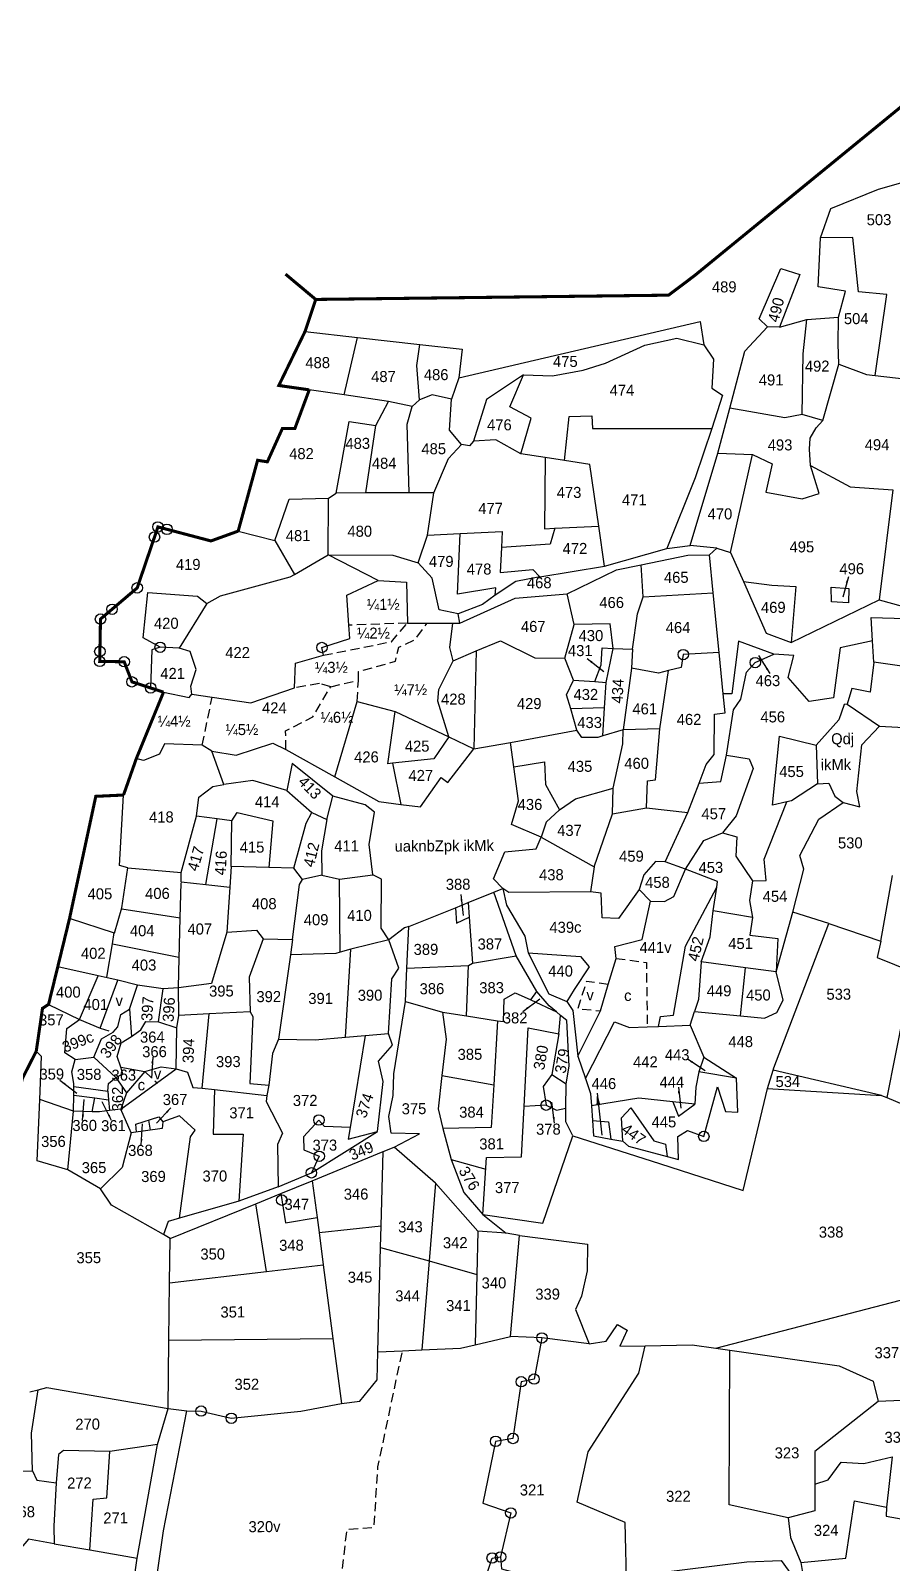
# Model space of a CAD drawing. Header units: feet. Extents: x 274878 to 277345, y 2072917 to 2075270.
# Drawn here: x 275775 to 276501, y 2073973 to 2075264 of the extents above; entities that cross this region are included whole.
import ezdxf

# ---------------------------------------------------------------- set-up
doc = ezdxf.new("R2010")
doc.units = ezdxf.units.FT
doc.header["$LTSCALE"] = 0.3
doc.header["$MEASUREMENT"] = 0
doc.linetypes.add('DASHED', pattern=[0.75, 0.5, -0.25])
doc.linetypes.add('DIVIDE', pattern=[1.25, 0.5, -0.25, 0, -0.25, 0, -0.25])
for name, color, linetype in [('POLY_PARCEL', 6, 'Continuous'), ('POLY_ROAD', 30, 'Continuous'), ('POLY_SUBPARCEL', 6, 'DASHED'), ('SYM_ARROW', 1, 'Continuous'), ('SYM_STONE', 1, 'Continuous'), ('TEXT_MAPIN', 7, 'Continuous'), ('TEXT_PARCEL', 7, 'Continuous'), ('V_BOUND_LINE', 7, 'Continuous'), ('V_DIVIDE_LINE', 7, 'DIVIDE')]:
    doc.layers.add(name, color=color, linetype=linetype)
doc.styles.get("Standard").update_dxf_attribs({"font": 'simplex.shx'})
doc.styles.add('TEXT_MAP', font='', dxfattribs={"height": 1.8})
doc.styles.get('TEXT_MAP').set_extended_font_data('Kruti Dev 050')
doc.dimstyles.get("Standard").update_dxf_attribs({"dimtxt": 0.18, "dimasz": 0.18, "dimexe": 0.18, "dimexo": 0.0625, "dimgap": 0.09, "dimtad": 0, "dimtih": 1, "dimtoh": 1, "dimdec": 4, "dimzin": 0, "dimdsep": 46, "dimtxsty": 'Standard', "dimcen": 0.09, "dimadec": 0, "dimazin": 0, "dimtfac": 1, "dimtdec": 4, "dimtofl": 0, "dimtmove": 0, "dimatfit": 3, "dimfxl": 0, "dimtolj": 1, "dimtzin": 0, "dimarcsym": 0})

# ---------------------------------------------------------------- blocks, each defined once
blk = doc.blocks.new('STONE')
blk.add_circle((0, 0), 0.851)
blk = doc.blocks.new('TEXTARROW')
blk.add_leader([(0.04, -0.01), (8.68, -0.01)], dimstyle='Standard', override={"dimtxt": 2.5, "dimasz": 2.5, "dimexe": 1.25, "dimexo": 0.625, "dimgap": 0.625, "dimtad": 1, "dimtih": 0, "dimtoh": 0, "dimzin": 8, "dimcen": 2.5, "dimtofl": 1})
blk = doc.blocks.new('ww')
at = {"layer": 'POLY_PARCEL'}
for p, q in [((267.18, 361.8), (271.17, 363.41)), ((271.17, 363.41), (276.74, 360.58)), ((263.4, 360.21), (267.18, 361.8)), ((267.18, 361.8), (266.67, 345.81)), ((276.74, 360.58), (281.59, 360.5))]:
    blk.add_line(p, q, dxfattribs=at)
for points in [[(323.75, 428.73), (325.47, 433.48), (333.28, 436.56), (338.48, 438), (339.09, 436.29)], [(326.59, 415.75), (327.79, 419.98), (323.34, 420.73), (323.75, 428.73)], [(332.53, 406.19), (334.53, 419.38), (329.92, 419.89), (329.02, 428.72), (323.75, 428.73)], [(315.05, 414.28), (313.68, 415.58), (317.25, 423.74), (320.36, 422.76), (316.98, 414.22)], [(264.7, 406.34), (304.08, 415.23), (304.63, 411.4)], [(316.98, 414.22), (321.47, 415.43)], [(320.55, 399.96), (320.81, 409.82), (321.47, 415.43)], [(321.47, 415.43), (326.59, 415.75)], [(326.63, 408.09), (326.51, 411.42), (326.59, 415.75)], [(239.67, 414.06), (248.23, 413.03)], [(245.97, 403.67), (248.23, 413.03)], [(248.23, 413.03), (258.37, 411.82)], [(275.24, 406.73), (279.92, 406.52), (284.95, 407.43), (288.59, 408.55), (295.02, 411.41), (300.26, 412.53), (304.63, 411.4)], [(308.81, 401.06), (311.29, 410.31), (315.05, 414.28)], [(316.98, 414.22), (315.05, 414.28)], [(258.22, 402.78), (257.85, 408.39), (258.37, 411.82)], [(258.37, 411.82), (265.24, 410.99), (264.7, 406.34)], [(304.63, 411.4), (306.21, 409.08), (305.86, 404.36), (307.64, 403.19), (305.84, 397.74)], [(323.95, 398.94), (326.63, 408.09)], [(326.63, 408.09), (331.12, 406.36), (332.53, 406.19)], [(264.7, 406.34), (263.46, 402.85)], [(275.24, 406.73), (269.14, 402.76), (267, 395.97)], [(274.69, 393.85), (276.43, 399.68), (272.93, 401.56), (275.24, 406.73)], [(332.53, 406.19), (340.53, 405.21)], [(245.97, 403.67), (240.29, 404.55)], [(253.18, 402.56), (245.97, 403.67)], [(251.12, 398.66), (253.18, 402.56)], [(257.03, 401.69), (253.18, 402.56)], [(258.22, 402.78), (257.03, 401.69)], [(263.46, 402.85), (260.32, 403.6), (258.22, 402.78)], [(265.01, 395.46), (263.07, 397.79), (263.46, 402.85)], [(256.46, 387.64), (256.18, 398.84), (257.03, 401.69)], [(281.8, 392.7), (282.58, 399.89), (286.28, 399.96), (286.42, 397.93), (305.84, 397.74)], [(306.79, 393.73), (308.81, 401.06)], [(320.55, 399.96), (317.74, 399.39), (308.81, 401.06)], [(323.95, 398.94), (320.55, 399.96)], [(244.54, 387.68), (246.74, 399.35), (251.12, 398.66)], [(249.41, 387.67), (251.12, 398.66)], [(305.84, 397.74), (303.07, 389.76), (298.35, 378.26)], [(321.89, 391.61), (321.71, 394.27), (321.83, 396.06), (322.86, 397.72), (323.95, 398.94)], [(260.46, 387.63), (262.9, 393.18), (265.01, 395.46)], [(266.32, 395.24), (265.01, 395.46)], [(267, 395.97), (266.32, 395.24)], [(274.69, 393.85), (270.64, 396.16), (267, 395.97)], [(278.64, 393.22), (274.69, 393.85)], [(278.64, 393.22), (278.47, 381.63), (280.15, 381.7)], [(281.8, 392.7), (278.64, 393.22)], [(287.3, 381.99), (285.94, 392.04), (281.8, 392.7)], [(302.18, 378.74), (306.79, 393.73)], [(306.79, 393.73), (312.42, 393.49)], [(308.73, 377.53), (312.42, 393.49)], [(312.42, 393.49), (315.62, 391.95), (314.54, 387.31), (320.49, 386.21), (323.24, 387.03), (321.89, 391.61)], [(321.89, 391.61), (328.3, 388.11), (335.28, 387.54)], [(243.31, 386.86), (244.54, 387.68)], [(249.41, 387.67), (244.54, 387.68)], [(256.46, 387.64), (249.41, 387.67)], [(260.46, 387.63), (256.46, 387.64)], [(259.39, 380.72), (260.46, 387.63)], [(335.28, 387.54), (332.91, 369.62)], [(234.49, 380.05), (236.89, 386.76), (243.31, 386.86)], [(243.15, 377.63), (243.31, 386.86)], [(228.54, 381.61), (234.49, 380.05)], [(234.49, 380.05), (237.66, 374.47)], [(257.84, 376.22), (259.39, 380.72)], [(259.39, 380.72), (264.68, 380.93)], [(270.35, 370.84), (270.46, 372.06), (264.18, 371.06), (264.68, 380.93)], [(264.68, 380.93), (271.57, 381.22), (271.42, 378.64)], [(280.15, 381.7), (279.37, 379.12), (271.42, 378.64)], [(280.15, 381.7), (287.3, 381.99)], [(288.18, 375.48), (287.3, 381.99)], [(237.66, 374.47), (243.15, 377.63)], [(251.29, 373.37), (243.15, 377.63)], [(243.15, 377.63), (253.73, 377.5), (257.84, 376.22)], [(271.42, 378.64), (271.18, 374.56), (276.52, 375), (277.63, 373.78)], [(288.18, 375.48), (298.35, 378.26)], [(298.35, 378.26), (302.18, 378.74)], [(306.51, 378.23), (302.18, 378.74)], [(305.32, 377.2), (306.51, 378.23)], [(306.51, 378.23), (308.73, 377.53)], [(308.73, 377.53), (310.79, 372.76)], [(264.3, 367.84), (261.19, 368.56), (260.08, 373.73), (257.84, 376.22)], [(277.63, 373.78), (288.18, 375.48)], [(282.06, 371.01), (290.16, 374.82), (294.14, 375.61)], [(294.14, 375.61), (301.75, 377.12), (305.32, 377.2)], [(294.42, 370.43), (294.14, 375.61)], [(305.88, 370.96), (305.32, 377.2)], [(223.32, 369.87), (225.58, 371.06), (236.94, 374.07), (237.66, 374.47)], [(246.47, 366.14), (246.17, 371.06), (251.29, 373.37)], [(251.29, 373.37), (255.88, 373.06), (256.02, 366.4)], [(277.63, 373.78), (273.74, 373.06), (270.35, 370.84)], [(310.79, 372.76), (315.43, 372.16), (319.34, 371.9), (318.51, 362.78)], [(310.79, 372.76), (314.43, 364.32), (318.51, 362.78)], [(215.69, 362.77), (212.91, 364.33), (213.73, 371.71), (221.81, 371.03), (223.32, 369.87)], [(223.32, 369.87), (218.8, 362.62)], [(264.57, 366.34), (273.57, 370.37), (282.06, 371.01)], [(270.35, 370.84), (268.28, 369.37)], [(283.17, 365.98), (282.06, 371.01)], [(292.65, 361.89), (293.5, 367.66), (294.42, 370.43)], [(294.42, 370.43), (305.88, 370.96)], [(306.76, 361.25), (305.88, 370.96)], [(325.1, 371.75), (327.96, 371.53), (327.88, 369.2), (325.1, 369.35), (325.1, 371.75)], [(268.28, 369.37), (264.3, 367.84)], [(264.57, 366.34), (264.3, 367.84)], [(318.51, 362.78), (332.91, 369.62)], [(332.91, 369.62), (338.18, 368.14), (343.03, 369.56)], [(242.27, 361.26), (242.05, 362.54), (246.6, 363.98), (246.47, 366.14)], [(256.02, 366.4), (259.2, 366.38)], [(259.2, 366.38), (263.4, 366.35)], [(263.4, 360.21), (262.86, 362.4), (263.4, 366.35)], [(263.4, 366.35), (264.57, 366.34)], [(281.59, 360.5), (283.17, 365.98)], [(289.5, 362.04), (289.04, 366.04), (283.17, 365.98)], [(331.76, 362.94), (331.55, 366.77), (342.75, 366.37)], [(215.69, 362.77), (214.35, 362.34), (214.09, 356.15)], [(218.8, 362.62), (215.69, 362.77)], [(220.78, 355.09), (220.65, 356.39), (221.54, 359.13), (220.58, 362.07), (218.8, 362.62)], [(315.67, 360.91), (309.91, 363.07), (308.79, 354.51), (307.39, 354.51)], [(331.76, 362.94), (326.48, 361.87), (325.36, 353.71), (321.36, 353.15), (317.99, 357.07), (318.95, 360.67), (315.67, 360.91)], [(331.95, 359.49), (331.76, 362.94)], [(237.52, 356.01), (237.72, 360.04), (242.27, 361.26)], [(262.59, 347.83), (260.85, 353.64), (261.03, 355.56), (263.4, 360.21)], [(283.02, 356.93), (281.59, 360.5)], [(286.48, 356.65), (287.5, 359.35), (287.73, 362.12), (289.5, 362.04)], [(288.34, 356.5), (289.5, 362.04)], [(289.5, 362.04), (292.65, 361.89)], [(292.65, 361.89), (292.44, 358.79)], [(306.76, 361.25), (300.91, 360.95), (300.53, 358.87), (298.51, 358.37)], [(307.39, 354.51), (306.76, 361.25)], [(307.83, 344.51), (309.03, 351.87), (310.23, 353.63), (311.19, 358.03), (312.63, 359.55), (315.67, 360.91)], [(292.44, 358.79), (291.05, 348.75)], [(298.51, 358.37), (296.83, 357.95), (292.44, 358.79)], [(296.98, 348.87), (298.51, 358.37)], [(331.95, 359.49), (331.31, 354.61), (328.33, 355.19), (327.58, 352.67)], [(342.58, 357.88), (331.95, 359.49)], [(216.18, 355.45), (220.37, 354.54), (220.78, 355.09)], [(220.78, 355.09), (224.09, 354.58)], [(224.09, 354.58), (230.39, 353.6), (237.52, 356.01)], [(282.5, 352.22), (281.82, 354.55), (283.02, 356.93)], [(283.02, 356.93), (286.48, 356.65)], [(286.48, 356.65), (288.34, 356.5)], [(288.03, 352.35), (288.34, 356.5)], [(243.97, 341.43), (247.72, 353.72)], [(247.72, 353.72), (253.91, 352)], [(288.03, 352.35), (282.5, 352.22)], [(287.69, 347.79), (288.03, 352.35)], [(303.33, 339.97), (304.53, 343.02), (305.84, 344.64), (305.91, 351.18), (307.68, 351.41), (307.39, 354.51)], [(327.05, 352.6), (326.17, 350.11), (322.48, 346.03)], [(327.58, 352.67), (327.05, 352.6)], [(327.58, 352.67), (332.8, 349.05)], [(253.42, 343.59), (252.63, 343.51), (253.91, 352)], [(253.91, 352), (262.59, 347.83)], [(283.49, 348.76), (282.5, 352.22)], [(262.59, 347.83), (260.12, 344.24), (253.42, 343.59)], [(262.59, 347.83), (266.67, 345.81)], [(272.63, 346.82), (283.49, 348.76)], [(287.69, 347.79), (286.9, 347.56), (284.27, 347.56), (283.49, 348.76)], [(291.05, 348.75), (287.69, 347.79)], [(290.94, 346.46), (291.05, 348.75)], [(296.98, 348.87), (291.05, 348.75)], [(294.75, 336.02), (294.91, 340.41), (296.21, 340.56), (296.98, 348.87)], [(317.58, 336.8), (315.27, 336.27), (316.47, 347.55), (322.48, 346.03)], [(326.8, 336.65), (329.52, 335.93), (329.04, 338.41), (329.92, 346.01), (332.8, 349.05)], [(332.8, 349.05), (337.77, 348.74)], [(222.43, 346.78), (216.28, 347), (215.43, 345.35), (212.82, 344.31), (211.67, 344.66)], [(223.98, 345.75), (222.43, 346.78)], [(223.98, 345.75), (227.96, 345.11), (233.95, 347.01), (236.06, 345.95)], [(225.9, 340.35), (223.98, 345.75)], [(236.06, 345.95), (243.97, 341.43)], [(254.73, 336.83), (257.89, 336.47), (261.3, 341.22), (262.41, 340.39), (266.67, 345.81)], [(266.67, 345.81), (272.63, 346.82)], [(273.15, 342.83), (272.63, 346.82)], [(289.33, 339.25), (290.94, 346.46)], [(322.48, 346.03), (322.64, 339.71)], [(243.64, 338.3), (237.05, 343.65), (236.17, 339.25)], [(253.42, 343.59), (254.73, 336.83)], [(277.55, 331.36), (272.7, 333.44), (273.88, 337.31), (273.15, 342.83)], [(273.15, 342.83), (278.17, 343.61), (278.31, 339.94), (280.53, 335.79)], [(303.33, 339.97), (306.87, 340.19), (307.83, 344.51)], [(307.83, 344.51), (311.51, 343.87), (312.15, 342.27), (309.35, 334.59), (307.11, 331.87)], [(221.38, 335.22), (221.79, 338.29), (224.12, 340), (225.9, 340.35)], [(236.17, 339.25), (230.6, 340.94), (225.9, 340.35)], [(243.97, 341.43), (251.14, 337.34), (254.73, 336.83)], [(301.45, 335.18), (303.33, 339.97)], [(322.64, 339.71), (324.48, 339.79), (325.44, 337.71), (326.8, 336.65)], [(210.15, 326.84), (208.78, 327.25), (209.54, 338.73)], [(236.17, 339.25), (240.2, 335.66)], [(242.62, 334.49), (243.64, 338.3)], [(250.09, 325.4), (249.51, 330.39), (250.39, 335.66), (248.92, 336.84), (243.64, 338.3)], [(280.53, 335.79), (283.16, 337.59), (289.33, 339.25)], [(289.19, 335.1), (289.33, 339.25)], [(322.64, 339.71), (318.39, 336.99), (317.58, 336.8)], [(218.85, 326.05), (221.38, 335.22)], [(224.75, 334.75), (221.38, 335.22)], [(227.15, 334.42), (228.03, 335.74), (233.82, 334.35), (233.11, 326.73)], [(237.19, 326.58), (239.25, 333.91), (240.2, 335.66)], [(240.2, 335.66), (242.62, 334.49)], [(280.53, 335.79), (278.38, 333.78), (277.55, 331.36)], [(286.14, 326.44), (289.19, 335.1)], [(289.19, 335.1), (294.75, 336.02)], [(294.75, 336.02), (301.45, 335.18)], [(297.73, 327.2), (301.45, 335.18)], [(311.9, 324), (314.14, 324), (313.82, 327.52), (317.58, 336.8)], [(318.46, 318.85), (320.3, 325.81), (319.66, 328.05), (322.79, 333.93), (326.8, 336.65)], [(222.82, 324.05), (224.75, 334.75)], [(227.15, 334.42), (224.75, 334.75)], [(227.01, 326.95), (227.15, 334.42)], [(242.62, 334.49), (241.74, 329.37), (241.74, 325.41)], [(271.24, 323.01), (269.71, 324.6), (271.58, 329.03), (276.71, 329.45), (277.55, 331.36)], [(277.55, 331.36), (286.14, 326.44)], [(300.99, 325.94), (304.05, 330.64), (307.11, 331.87)], [(307.11, 331.87), (309.41, 331.2), (309.25, 328), (311.9, 324)], [(209.13, 320.34), (210.15, 326.84)], [(210.15, 326.84), (218.85, 326.05)], [(218.8, 324.5), (218.85, 326.05)], [(227.01, 326.95), (226.75, 323.61)], [(233.11, 326.73), (227.01, 326.95)], [(237.19, 326.58), (233.11, 326.73)], [(238.59, 324.75), (237.19, 326.58)], [(241.74, 325.41), (238.59, 324.75)], [(241.74, 325.41), (244.62, 324.74)], [(244.62, 324.74), (250.09, 325.4)], [(252.59, 314.82), (251.34, 316.72), (251.49, 324.71), (250.09, 325.4)], [(286.14, 326.44), (285.52, 322.36)], [(297.73, 327.2), (296.13, 327.28), (294.21, 325.12), (293.42, 322.72)], [(295.25, 320.77), (297.57, 320.72), (299.09, 321.52), (300.99, 325.94)], [(300.99, 325.94), (297.73, 327.2)], [(306.08, 323.02), (306.21, 323.92), (300.99, 325.94)], [(218.61, 318.65), (218.8, 324.36)], [(218.8, 324.5), (222.82, 324.05)], [(222.82, 324.05), (226.75, 323.61)], [(226.75, 323.61), (226.18, 316.23)], [(236.88, 314.98), (238.09, 323.91), (238.59, 324.75)], [(244.67, 312.84), (244.62, 324.74)], [(265.56, 320.8), (269.74, 322.43)], [(269.74, 322.43), (271.24, 323.01)], [(273.33, 312.06), (269.74, 322.43)], [(285.52, 322.36), (272.22, 322.36), (271.24, 323.01)], [(271.24, 323.01), (271.83, 320.29), (274.77, 315.24), (275.27, 312.5)], [(293.42, 322.72), (290.04, 318), (287.4, 318.16), (287.24, 322.16), (285.52, 322.36)], [(293.42, 322.72), (295.25, 320.77)], [(296.41, 300.38), (296.74, 302), (298.89, 302.19), (300.91, 313.4), (306.08, 323.02)], [(305.49, 319.12), (306.08, 323.02)], [(311.9, 324), (311.42, 320.8), (311.9, 318)], [(332.76, 313.97), (334.74, 324.71)], [(207.89, 316.24), (209.13, 320.34)], [(209.13, 320.19), (218.61, 318.65)], [(255.89, 316.95), (263.51, 319.96)], [(263.51, 319.96), (265.56, 320.8)], [(263.51, 319.96), (263.62, 317.46), (265.73, 318.39)], [(265.56, 320.8), (265.73, 318.39)], [(289.6, 311.51), (289.41, 313.47), (293.89, 314.54), (295.25, 320.77)], [(207.89, 316.24), (200.59, 318.66)], [(218.4, 311.98), (218.61, 318.65)], [(265.73, 318.39), (266.19, 310.88)], [(303.44, 310.85), (304.96, 314.92), (305.49, 319.12)], [(311.9, 318), (305.49, 319.12)], [(311.9, 318), (311.42, 315.12), (315.98, 314.56), (315.64, 309.13)], [(315.64, 309.13), (318.46, 318.85)], [(324.3, 316.93), (318.46, 318.85)], [(207.54, 314.47), (207.86, 316.34)], [(226.18, 316.23), (223.62, 307.88), (218.25, 307.22)], [(226.18, 316.23), (231.02, 316.52), (232.13, 315.1)], [(232.13, 315.1), (229.78, 308.9), (229.89, 303.26)], [(232.13, 315.1), (236.88, 314.98)], [(236.88, 314.98), (236.55, 312.5)], [(252.59, 314.82), (246.37, 313.31)], [(252.4, 299.56), (253.01, 308.46), (254.18, 310.15), (252.59, 314.82)], [(255.14, 316.77), (252.59, 314.82)], [(255.89, 316.95), (255.14, 316.77)], [(255.49, 310.18), (255.89, 316.95)], [(315.06, 293.11), (315.18, 293.49), (324.3, 316.93)], [(324.3, 316.93), (332.76, 313.97)], [(206.62, 309.05), (207.54, 314.47)], [(207.54, 314.47), (218.36, 312.24)], [(236.55, 312.5), (234.52, 298.77)], [(244.67, 312.84), (243.92, 312.65), (236.55, 312.5)], [(246.37, 313.31), (244.67, 312.84)], [(245.43, 299.01), (246.37, 313.31)], [(275.27, 312.5), (283.82, 311.88), (285.21, 310.18), (282.74, 306.51), (281.54, 304.53)], [(275.27, 312.5), (278.61, 305.83), (281.54, 304.53)], [(332.76, 313.97), (332.12, 311.34), (337.76, 309.01), (333.52, 288.5)], [(205.19, 309.27), (198.61, 310.78)], [(218.25, 307.28), (218.4, 312.13)], [(255.23, 304.71), (255.49, 310.18)], [(255.49, 310.18), (265.56, 310.54)], [(265.15, 302.31), (265.56, 310.54)], [(265.56, 310.54), (266.19, 310.88)], [(266.19, 310.88), (273.33, 312.06)], [(276.64, 306.18), (273.33, 312.06)], [(288.3, 307.25), (289.6, 311.51)], [(303.44, 310.85), (303, 304.72), (302.3, 302.76)], [(310.65, 309.83), (303.44, 310.85)], [(309.78, 301.97), (310.65, 309.83)], [(315.64, 309.13), (310.65, 309.83)], [(202.08, 302.18), (205.19, 309.27)], [(202.08, 302.18), (205.44, 300.73), (208.37, 308.54)], [(206.66, 308.94), (205.19, 309.27)], [(208.37, 308.54), (206.66, 308.94)], [(211.6, 307.73), (208.37, 308.54)], [(210.26, 303.82), (211.6, 307.73)], [(215.78, 307.07), (211.6, 307.73)], [(309.78, 301.97), (313.69, 301.56), (315.71, 302.51), (316.78, 304.47), (315.64, 309.13)], [(214.95, 301.7), (215.78, 307.07)], [(218.25, 307.22), (215.78, 307.07)], [(218.25, 307.22), (218.25, 307.28)], [(218.27, 302.75), (218.25, 307.22)], [(270.2, 301.49), (271.17, 301.33), (271.31, 305), (273.11, 306.04), (275.65, 304.83)], [(275.65, 304.83), (276.64, 306.18)], [(275.65, 304.83), (279.81, 302.86)], [(279.81, 302.86), (278.65, 303.83), (276.64, 306.18)], [(287, 302.98), (288.3, 307.25)], [(197.07, 304.69), (202.08, 302.18)], [(208.35, 300.96), (208.83, 302.97), (210.26, 303.82)], [(210.26, 303.82), (210.56, 299.35)], [(217.96, 300.74), (218.27, 302.75)], [(223.24, 302.97), (218.27, 302.75)], [(222.02, 290.83), (223.24, 302.97)], [(229.89, 303.26), (223.24, 302.97)], [(230.33, 302.47), (229.76, 291.58), (232.85, 291.28)], [(229.89, 303.26), (230.33, 302.47)], [(253.19, 281.03), (257.34, 283.13), (252.72, 283.28), (252.36, 285.99), (253.09, 289.43), (253.23, 292.95), (255.23, 304.71)], [(255.23, 304.71), (261.26, 302.94)], [(261.26, 302.94), (261.82, 298.57), (261.09, 292.65)], [(261.26, 302.94), (265.15, 302.31)], [(265.15, 302.31), (270.2, 301.49)], [(280.48, 302.29), (279.81, 302.86)], [(281.54, 304.53), (282.46, 303.06), (283.25, 295.63)], [(283.25, 295.63), (287, 302.98)], [(301.61, 300.55), (302.3, 302.76)], [(302.3, 302.76), (309.78, 301.97)], [(201.32, 295.68), (199.68, 296.78), (200.02, 300.74), (202.08, 302.18)], [(204.4, 296.06), (205.65, 298.99), (207.57, 300.11), (208.35, 300.96)], [(210.56, 299.35), (212.1, 300.45), (212.9, 301.77), (214.95, 301.7)], [(214.95, 301.7), (217.96, 300.74)], [(217.81, 294.02), (217.96, 300.74)], [(270.2, 301.49), (269.5, 291.06)], [(274.43, 287.48), (275.19, 300.27), (280.18, 299.3)], [(280.18, 299.3), (280.48, 302.29)], [(281.29, 291.13), (281.84, 293.97), (281.5, 301.44), (280.48, 302.29)], [(284.45, 291.99), (289.28, 301.18), (291.68, 300.23), (294.59, 300.33)], [(294.59, 300.33), (296.41, 300.38)], [(296.41, 300.38), (301.61, 300.55)], [(301.61, 300.55), (303.76, 295.3)], [(208.75, 294.37), (208.21, 296.12), (208.87, 298.32), (210.56, 299.35)], [(234.52, 298.77), (233.51, 296.4), (232.85, 291.28)], [(234.52, 298.77), (240.48, 298.57), (245.43, 299.01)], [(245.43, 299.01), (248.64, 299.25)], [(248.64, 299.25), (246.05, 284.27)], [(248.64, 299.25), (252.4, 299.56)], [(250.52, 283.57), (251.52, 291.72), (250.77, 295.02), (253.07, 297.65), (252.4, 299.56)], [(280.18, 299.3), (279, 292.65)], [(195.51, 289.18), (195.85, 296.23), (195.01, 297.07)], [(201.1, 291.29), (201.12, 291.78), (200.78, 293.7), (201.32, 295.68)], [(201.32, 295.68), (204.4, 296.06)], [(207.92, 292.68), (204.4, 296.06)], [(283.25, 295.63), (284.45, 291.99)], [(303.76, 295.3), (302.94, 292.9)], [(303.76, 295.3), (309.07, 291.83)], [(206.6, 290.48), (206.75, 291.72), (207.92, 292.68)], [(207.92, 292.68), (209.09, 293.26), (208.75, 294.37)], [(207.92, 292.68), (209.68, 290.19)], [(208.74, 287.54), (217.81, 294.02)], [(208.75, 294.37), (212.68, 293.63)], [(212.68, 293.63), (209.68, 290.19)], [(212.68, 293.63), (215.32, 294.36), (217.81, 294.02)], [(217.81, 294.02), (219.64, 293.48), (220.49, 290.95), (222.02, 290.83)], [(261.09, 292.65), (260.42, 287.18), (261.18, 284)], [(261.09, 292.65), (269.5, 291.06)], [(279, 292.65), (277.54, 290.71), (278.03, 287.67)], [(279, 292.65), (281.29, 291.13)], [(302.94, 292.9), (302.43, 290.44), (302.24, 287.66)], [(309.07, 291.83), (302.94, 292.9)], [(314.12, 290.09), (315.06, 293.11)], [(332.7, 288.85), (315.06, 293.11)], [(200.98, 287.27), (201.06, 289.89)], [(201.06, 289.89), (201.1, 291.29)], [(201.06, 289.89), (204.51, 289.4)], [(201.1, 291.29), (206.6, 290.48)], [(206.6, 290.48), (206.75, 289.09)], [(209.68, 290.19), (208.74, 287.54)], [(222.02, 290.83), (223.98, 290.64)], [(223.98, 290.64), (223.73, 283.33), (228.6, 283.33), (227.83, 272.37)], [(223.98, 290.64), (232.53, 289.56)], [(232.85, 291.28), (232.53, 289.56)], [(269.5, 291.06), (269.02, 284.07), (261.18, 284)], [(281.22, 287.18), (281.29, 291.13)], [(284.45, 291.99), (285.27, 289.5), (285.4, 287.53)], [(296.43, 278), (310.04, 273.53), (314.12, 290.09)], [(297.67, 279.15), (299.5, 278.65), (299.44, 282.38), (301.02, 283.39), (303.68, 282.38), (305.95, 290.47), (307.22, 286.42), (309.24, 286.3), (309.07, 291.83)], [(314.12, 290.09), (332.7, 288.85)], [(200.02, 277.72), (195.03, 279.23), (195.51, 289.18)], [(200.98, 287.27), (195.51, 289.18)], [(204.05, 287.14), (204.51, 289.4)], [(204.51, 289.4), (206.75, 289.09)], [(206.75, 289.09), (206.87, 287.3)], [(208.74, 287.54), (206.87, 287.3)], [(210.35, 283.65), (208.74, 287.54)], [(232.53, 289.56), (232.41, 288.63), (235.04, 283.43), (234.23, 281.59), (234.24, 274.7)], [(267.56, 269.91), (268.26, 279.22), (273.94, 279.29), (274.43, 287.48)], [(278.03, 287.67), (274.43, 287.48)], [(278.03, 287.67), (279.69, 286.84), (281.22, 287.18)], [(298.69, 288.05), (293.14, 288.67), (285.4, 287.53)], [(285.4, 287.53), (285.56, 285.13)], [(298.69, 288.05), (299.59, 285.7), (302.24, 287.66)], [(302.24, 287.66), (298.69, 288.05)], [(332.7, 288.85), (333.52, 288.5)], [(333.52, 288.5), (336.75, 287.11)], [(200.02, 277.72), (200.98, 287.27)], [(204.05, 287.14), (200.98, 287.27)], [(206.87, 287.3), (205.22, 287.1), (204.05, 287.14)], [(218.17, 269.7), (220.02, 282.92), (220.83, 284.02), (218.27, 286.36), (215.55, 285.41), (215.41, 284.31), (210.35, 283.65)], [(211.24, 283.77), (211.16, 285.06), (214.92, 286.23), (215.55, 285.41)], [(213.24, 285.7), (213.46, 284.06)], [(246.05, 284.27), (241.86, 284.47), (240.99, 285.52), (238.44, 282.79), (238.5, 280.67), (240.99, 279.61), (239.7, 276.92)], [(282.32, 282.65), (281.22, 284.9), (281.22, 287.18)], [(285.56, 285.13), (288.14, 284.88), (288.55, 282.06)], [(285.56, 285.13), (285.72, 282.61), (288.55, 282.06)], [(290.46, 281.68), (290.29, 285.51), (291.81, 287.15), (295.54, 281.72), (297.44, 281.15), (297.67, 279.15)], [(210.35, 283.65), (208.88, 278.01), (205.29, 274.58)], [(239.7, 276.92), (250.52, 283.57)], [(246.05, 284.27), (245.72, 282.35), (250.52, 283.57)], [(261.18, 284), (262.5, 278.94), (264.51, 273.54), (267.56, 269.91)], [(267.56, 269.91), (277.33, 268.46), (282.32, 282.65)], [(282.32, 282.65), (296.43, 278)], [(239.81, 275.64), (251.39, 280.31)], [(250.99, 268.22), (251.39, 280.31)], [(251.39, 280.31), (253.19, 281.03)], [(259.88, 275.07), (253.19, 281.03)], [(288.55, 282.06), (290.46, 281.68)], [(290.46, 281.68), (291.41, 280.86), (297.67, 279.15)], [(205.29, 274.58), (200.02, 277.72)], [(262.5, 278.94), (268.12, 277.31)], [(297.67, 279.15), (297.67, 279.15)], [(234.24, 274.7), (239.7, 276.92)], [(234.68, 273.57), (239.81, 275.64)], [(239.81, 275.64), (240.56, 269.62)], [(259.88, 275.07), (258.75, 262.41)], [(266.73, 267.21), (259.88, 275.07)], [(215.51, 267.03), (207.07, 271.91), (205.29, 274.58)], [(227.83, 272.37), (218.17, 269.7)], [(234.24, 274.7), (227.83, 272.37)], [(230.59, 271.93), (234.68, 273.57)], [(234.68, 273.57), (235.43, 268.8), (240.56, 269.62)], [(216.59, 266.4), (230.59, 271.93)], [(232.25, 260.9), (230.59, 271.93)], [(267.56, 269.91), (271.37, 266.86)], [(218.17, 269.7), (216.29, 269.15), (215.51, 267.03)], [(240.56, 269.62), (240.86, 267.16)], [(240.86, 267.16), (250.99, 268.22)], [(250.88, 264.69), (250.99, 268.22)], [(216.59, 266.4), (215.51, 267.03)], [(216.45, 259.15), (216.59, 266.4)], [(240.86, 267.16), (241.51, 261.92)], [(266.73, 267.21), (266.52, 260.16)], [(271.37, 266.86), (266.73, 267.21)], [(273.51, 266.44), (271.37, 266.86)], [(271.93, 250.02), (273.51, 266.44)], [(273.51, 266.44), (284.62, 264.97), (284.53, 260.64), (283.54, 256.51), (282.56, 254.35), (284.72, 248.74)], [(250.32, 247.67), (250.88, 264.69)], [(250.88, 264.69), (258.75, 262.41)], [(258.75, 262.41), (257.46, 247.92)], [(258.75, 262.41), (266.52, 260.16)], [(216.45, 259.15), (232.25, 260.9)], [(232.25, 260.9), (241.51, 261.92)], [(241.51, 261.92), (243.01, 249.87)], [(266.52, 260.16), (266.17, 248.7)], [(216.27, 249.83), (216.45, 259.15)], [(305.36, 247.84), (349.14, 258.91)], [(216.27, 249.83), (243.01, 249.87)], [(243.01, 249.87), (244.34, 239.26)], [(266.17, 248.7), (271.93, 250.02)], [(277.05, 249.73), (271.93, 250.02)], [(284.72, 248.74), (287.52, 249.12), (289.4, 251.81), (290.93, 250.92), (289.76, 248.31), (293.85, 248.34)], [(216.05, 238.69), (216.27, 249.83)], [(244.34, 239.26), (247.32, 239.67), (250.17, 243.11), (250.32, 247.67)], [(250.32, 247.67), (254.31, 247.81)], [(254.31, 247.81), (257.46, 247.92)], [(257.46, 247.92), (263.76, 248.15), (266.17, 248.7)], [(277.05, 249.73), (275.72, 243.03), (273.64, 242.61), (272.22, 233.38), (269.39, 232.93), (267.23, 222.87), (271.77, 221.24), (270.06, 214.08)], [(284.72, 248.74), (277.05, 249.73)], [(290.56, 208.23), (290.41, 219.57), (282.59, 222.92), (284.45, 231.11), (292.8, 243.88), (293.85, 248.34)], [(293.85, 248.34), (301.53, 248.4), (305.36, 247.84)], [(305.36, 247.84), (307.64, 247.5)], [(316.98, 220.12), (307.37, 222.28), (307.64, 247.5)], [(307.64, 247.5), (325.43, 244.81), (330.99, 242.3), (331.74, 238.98)], [(193.56, 241.58), (194.9, 241.9)], [(193.87, 228.7), (193.77, 234.82), (194.9, 241.9)], [(194.9, 241.9), (196.33, 242.25), (216.05, 238.69)], [(219.1, 238.27), (221.44, 238.22)], [(221.44, 238.22), (226.35, 237.01), (237.68, 238.09), (244.34, 239.26)], [(331.74, 238.98), (321.38, 230.9), (321.33, 225.59)], [(349.56, 239.61), (331.74, 238.98)], [(214.29, 232.81), (206.5, 231.73)], [(198.95, 231.98), (198.15, 231.34), (197.73, 226.71)], [(206.5, 231.73), (198.95, 231.98)], [(203.13, 215.72), (203.74, 224.01), (205.96, 224.21), (206.5, 231.73)], [(321.33, 225.59), (323.52, 226.27), (325.68, 229.11), (329.34, 228.86), (333.98, 229.92), (333, 221.74)], [(188.41, 228.61), (193.87, 228.7)], [(193.87, 228.7), (194.58, 227.17), (197.73, 226.71)], [(197.73, 226.71), (197.29, 219.65), (197.36, 216.76)], [(321.33, 225.59), (321.29, 221.2), (316.98, 220.12)], [(318.95, 212.81), (326.32, 213.45), (327.8, 222.79), (333, 221.74)], [(316.98, 220.12), (317.33, 216.91), (318.95, 212.81)], [(333, 221.74), (332.94, 220.25), (336.28, 219.63)], [(197.36, 216.76), (193.14, 217.56), (191.6, 215.79)], [(197.36, 216.76), (203.13, 215.72)], [(203.13, 215.72), (210.85, 214.31)], [(260.55, 189.89), (268.68, 213.92), (270.06, 214.08)], [(270.06, 214.08), (270.21, 212.15), (279.23, 209.64), (278.48, 205.99), (279.99, 203.99)], [(290.56, 208.23), (293.69, 208.45), (294.81, 211.21), (310.16, 213), (315.75, 213.14), (318.28, 209.64), (317.84, 206.22)], [(318.95, 212.81), (320.06, 205.98)]]:
    blk.add_lwpolyline(points, dxfattribs=at)
at = {"layer": 'POLY_ROAD'}
for points in [[(212.01, 198.03), (215.16, 218.76), (219.1, 238.27)], [(214.29, 232.81), (216.05, 238.69)], [(216.05, 238.69), (219.1, 238.27)], [(210.85, 214.31), (214.29, 232.81)], [(208.16, 196.62), (210.85, 214.31)]]:
    blk.add_lwpolyline(points, dxfattribs=at)
at = {"layer": 'POLY_SUBPARCEL', "ltscale": 10, "flags": 128}
for points in [[(242.27, 361.26), (253.36, 363.4), (256.02, 366.4)], [(256.02, 366.4), (246.47, 366.14)], [(247.95, 357.12), (247.98, 358.57), (254, 360.21), (254.55, 362.49), (257.2, 363.68), (259.2, 366.38)], [(236.06, 345.95), (236.02, 348.99), (240.49, 351.27), (243.44, 356.14)], [(241.58, 356.68), (237.52, 356.01)], [(243.44, 356.14), (241.58, 356.68)], [(243.44, 356.14), (247.95, 357.12)], [(247.72, 353.72), (247.95, 357.12)], [(222.43, 346.78), (224.09, 354.58)], [(289.6, 311.51), (294.53, 310.81), (294.59, 300.33)], [(288.3, 307.25), (284.73, 307.78), (283.27, 303.35), (287, 302.98)], [(205.44, 300.73), (207.57, 300.11)], [(212.68, 293.63), (214.71, 291.71)], [(216.74, 197.19), (218.91, 206.58), (231.69, 203.43), (233.65, 210.21), (238.08, 209.03), (239.26, 207.85), (243.78, 208.05), (245.06, 218.76), (249.48, 219.05), (250.18, 228.92), (254.31, 247.81)]]:
    blk.add_lwpolyline(points, dxfattribs=at)
at = {"layer": 'V_BOUND_LINE', "const_width": 0.5}
for points in [[(239.67, 414.06), (241.45, 419.28), (298.95, 419.55), (303.16, 422.67), (352.01, 462.02)], [(240.29, 404.55), (235.34, 405.3), (239.67, 414.06)], [(228.54, 381.61), (231.79, 393.13), (233.38, 392.87), (235.86, 398.27), (237.9, 398.27), (240.29, 404.55)], [(214.09, 356.15), (211.05, 357.17), (209.81, 360.45), (205.82, 360.54), (206, 367.44), (212.02, 372.48), (215.47, 382.39), (224.09, 380.04), (228.54, 381.61)], [(211.67, 344.66), (216.18, 355.45)], [(216.18, 355.45), (214.09, 356.15)], [(209.54, 338.73), (211.67, 344.66)], [(200.59, 318.66), (205.02, 338.55), (209.54, 338.73)], [(198.61, 310.78), (200.59, 318.66)], [(197.07, 304.69), (198.61, 310.78)], [(195.01, 297.07), (196.08, 304.06), (197.07, 304.69)], [(170.48, 251.35), (173.48, 266.75), (189.5, 279.31), (192.71, 292.64), (195.01, 297.07)]]:
    blk.add_lwpolyline(points, dxfattribs=at)
at = {"layer": 'V_DIVIDE_LINE', "ltscale": 10, "const_width": 0.5, "flags": 128}
blk.add_lwpolyline([(236.56, 423.44), (241.45, 419.28)], dxfattribs=at)
at = {"layer": 'SYM_ARROW'}
for p, xscale, yscale, zscale, rotation in [((327.91, 373.43), 0.3992710296405748, 0.3992710296405748, 0.3992710296405748, 254.2493812556879), ((285.22, 360.42), 0.3992710296405748, 0.3992710296405748, 0.3992710296405748, 322.4475030395888), ((315.03, 357.72), 0.3992710296405748, 0.3992710296405748, 0.3992710296405748, 121.3538543933201), ((264.38, 322.15), 0.3992710296405748, 0.3992710296405748, 0.3992710296405748, 276.0669654002114), ((274.34, 302.96), 0.3992710296405748, 0.3992710296405748, 0.3992710296405748, 36.02503069065656), ((213.98, 295.99), 0.3992710296405748, 0.3992710296405748, 0.3992710296405748, 265.9027080113178), ((301.08, 295.04), 0.3992710296405748, 0.3992710296405748, 0.3992710296405748, 326.0636612679237), ((198.82, 292.32), 0.3992710296405748, 0.3992710296405748, 0.3992710296405748, 322.4475030395888), ((299.59, 290.44), 0.3992710296405748, 0.3992710296405748, 0.3992710296405748, 276.0669654002114), ((202.48, 285.7), 0.3992710296405748, 0.3992710296405748, 0.3992710296405748, 85.90270801131776), ((207.21, 285.65), 0.3992710296405748, 0.3992710296405748, 0.3992710296405748, 115.9568458163197), ((216.9, 287.71), 0.3992710296405748, 0.3992710296405748, 0.3992710296405748, 226.9071669718272), ((279.34, 284.69), 0.3992710296405748, 0.3992710296405748, 0.3992710296405748, 96.06696540021139), ((286.33, 289.62), 0.7985420592811496, 0.7985420592811496, 0.7985420592811496, 276.0669654002114), ((211.98, 281.63), 0.3992710296405748, 0.3992710296405748, 0.3992710296405748, 85.90270801131776)]:
    blk.add_blockref('TEXTARROW', p, dxfattribs=dict(at, xscale=xscale, yscale=yscale, zscale=zscale, rotation=rotation))
at = {"layer": 'SYM_STONE'}
for p in [(215.47, 382.39), (216.94, 381.99), (214.9, 380.75), (212.02, 372.48), (207.9, 369.03), (206, 367.44), (205.86, 362.16), (215.69, 362.77), (242.05, 362.54), (205.82, 360.54), (209.81, 360.45), (300.91, 360.95), (312.63, 359.55), (211.05, 357.17), (214.09, 356.15), (278.03, 287.67), (240.99, 285.52), (303.68, 282.38), (240.99, 279.61), (239.7, 276.92), (234.84, 272.51), (277.05, 249.73), (273.64, 242.61), (275.72, 243.03), (221.44, 238.22), (226.35, 237.01), (269.39, 232.93), (272.22, 233.38), (271.77, 221.24), (270.06, 214.08), (268.68, 213.92)]:
    blk.add_blockref('STONE', p, dxfattribs=at)
at = {"layer": 'TEXT_MAPIN', "style": 'TEXT_MAP'}
for s, p in [('¼1½', (249.41, 368.6)), ('¼2½', (247.78, 363.92)), ('¼3½', (240.89, 358.39)), ('¼7½', (253.79, 354.65)), ('¼4½', (215.2, 349.8)), ('¼5½', (226.23, 348.36)), ('¼6½', (241.74, 350.24)), ('Qdj', (324.9, 346.14)), ('ikMk', (323.19, 341.93)), ('uaknbZpk ikMk', (253.64, 329.17)), ('v', (207.99, 304.33)), ('v', (284.72, 304.68)), ('c', (290.86, 304.55)), ('v', (214.15, 292.35)), ('c', (211.49, 290.57))]:
    blk.add_text(s, height=1.8, dxfattribs=at).set_placement(p)
at = {"layer": 'TEXT_PARCEL', "style": 'TEXT_MAP'}
for s, p in [('503', (331.32, 430.7)), ('489', (306.02, 419.93)), ('504', (327.49, 414.6)), ('488', (239.69, 408.07)), ('475', (280.04, 407.96)), ('487', (250.39, 405.73)), ('486', (258.98, 405.97)), ('492', (321.07, 406.9)), ('474', (289.24, 403.21)), ('491', (313.55, 404.71)), ('476', (269.22, 397.71)), ('482', (236.94, 393.26)), ('483', (246.12, 394.86)), ('485', (258.49, 393.9)), ('493', (314.93, 394.1)), ('494', (330.73, 394.02)), ('484', (250.4, 391.59)), ('473', (280.49, 386.61)), ('477', (267.69, 384.11)), ('471', (291.1, 385.32)), ('470', (305.05, 382.93)), ('480', (246.34, 380.54)), ('481', (236.29, 379.9)), ('479', (259.58, 375.52)), ('472', (281.38, 377.47)), ('495', (318.35, 377.46)), ('419', (218.35, 375.33)), ('478', (265.74, 374.23)), ('496', (326.46, 373.83)), ('468', (275.52, 371.93)), ('465', (297.85, 372.64)), ('466', (287.3, 368.62)), ('420', (214.71, 365.77)), ('469', (313.63, 367.63)), ('467', (274.49, 364.81)), ('430', (283.88, 363.25)), ('464', (298.09, 364.46)), ('422', (226.29, 360.91)), ('431', (282.12, 360.82)), ('421', (215.68, 357.59)), ('463', (312.66, 355.69)), ('428', (261.39, 353.06)), ('432', (282.98, 353.66)), ('424', (232.21, 351.86)), ('429', (273.74, 352.24)), ('461', (292.56, 351.25)), ('433', (283.56, 349.08)), ('462', (299.77, 349.47)), ('456', (313.41, 349.78)), ('426', (247.16, 343.74)), ('425', (255.43, 345.44)), ('427', (255.99, 340.66)), ('435', (281.94, 341.95)), ('460', (291.18, 342.38)), ('455', (316.4, 340.85)), ('414', (230.93, 336.55)), ('436', (273.75, 335.8)), ('418', (213.67, 334.2)), ('457', (303.68, 334.07)), ('437', (280.15, 331.53)), ('415', (228.41, 329.18)), ('411', (243.81, 329.26)), ('530', (325.89, 329.15)), ('459', (290.21, 327.24)), ('438', (277.15, 324.32)), ('453', (303.14, 325.31)), ('405', (203.57, 321.75)), ('406', (212.94, 321.75)), ('388', (261.94, 322.88)), ('458', (294.42, 322.95)), ('454', (313.56, 320.53)), ('408', (230.33, 319.94)), ('404', (210.41, 315.69)), ('407', (219.8, 315.9)), ('409', (238.76, 317.27)), ('410', (245.83, 317.92)), ('439c', (278.77, 315.74)), ('387', (267.05, 313.11)), ('402', (202.41, 312.07)), ('389', (256.62, 312.31)), ('441v', (293.43, 312.34)), ('451', (307.89, 312.88)), ('403', (210.66, 310.09)), ('440', (278.53, 308.61)), ('400', (198.3, 305.77)), ('395', (223.24, 305.76)), ('386', (257.55, 305.89)), ('383', (267.27, 305.98)), ('401', (202.75, 303.72)), ('392', (230.95, 304.8)), ('391', (239.4, 304.44)), ('390', (247.46, 304.9)), ('449', (304.33, 305.19)), ('450', (310.73, 304.46)), ('533', (323.83, 304.5)), ('357', (195.5, 301.27)), ('382', (271.07, 301.03)), ('364', (211.93, 298.34)), ('366', (212.27, 295.96)), ('448', (307.79, 296.88)), ('393', (224.28, 294.25)), ('385', (263.66, 295.15)), ('442', (292.24, 293.7)), ('443', (297.43, 294.82)), ('359', (195.5, 292.43)), ('358', (201.59, 292.34)), ('363', (207.24, 292.18)), ('367', (215.56, 288.14)), ('446', (285.45, 290.21)), ('444', (296.53, 290.37)), ('534', (315.43, 290.33)), ('371', (226.39, 285.89)), ('372', (236.76, 287.83)), ('375', (254.48, 286.35)), ('384', (263.84, 285.72)), ('360', (200.8, 284.02)), ('361', (205.49, 283.95)), ('445', (295.18, 283.89)), ('356', (195.69, 281.45)), ('373', (239.91, 280.52)), ('381', (267.08, 280.52)), ('378', (276.35, 282.85)), ('368', (209.86, 279.89)), ('365', (202.28, 277.14)), ('369', (211.95, 275.62)), ('370', (221.95, 275.62)), ('377', (269.58, 273.39)), ('347', (235.27, 270.92)), ('346', (244.94, 272.5)), ('343', (253.76, 267.1)), ('338', (322.3, 265.74)), ('348', (234.35, 264.24)), ('342', (261.04, 264.46)), ('355', (201.31, 262.46)), ('350', (221.51, 262.91)), ('345', (245.49, 258.95)), ('344', (253.21, 255.86)), ('340', (267.3, 257.86)), ('339', (276.03, 255.97)), ('351', (224.71, 253.43)), ('341', (261.48, 254.21)), ('337', (331.23, 246.01)), ('352', (226.91, 241.64)), ('270', (200.92, 235.33)), ('336v', (332.75, 232.21)), ('323', (314.84, 229.8)), ('272', (199.52, 225.74)), ('321', (273.27, 224.07)), ('268', (190.23, 221.12)), ('322', (297.09, 222.86)), ('271', (205.37, 220.01)), ('320v', (229.02, 218.41)), ('324', (321.13, 217.13))]:
    blk.add_text(s, height=1.8, dxfattribs=at).set_placement(p)
for s, rotation, p in [('490', 75.5479, (316.81, 414.86)), ('434', 86.9855, (290.96, 353.02)), ('413', 313.6844, (237.87, 340.55)), ('417', 73.2916, (221.52, 326.09)), ('412', 75.956, (240.45, 326.62)), ('416', 86.3065, (226.07, 325.47)), ('452', 76.4967, (302.99, 310.8)), ('397', 86.0525, (213.93, 301.8)), ('396', 86.0525, (217.41, 301.64)), ('399c', 20.8434, (199.68, 296.78)), ('398', 52.4153, (206.68, 295.66)), ('394', 87.1359, (220.61, 294.91)), ('380', 79.6893, (277.74, 293.3)), ('379', 79.6893, (281.21, 292.72)), ('362', 90, (209.1, 287.18)), ('374', 70.5494, (248.62, 285.64)), ('447', 323.1461, (290.11, 283.31)), ('349', 22.9767, (246.35, 278.83)), ('376', 300.9785, (263.61, 277.08))]:
    blk.add_text(s, height=1.8, rotation=rotation, dxfattribs=at).set_placement(p)

msp = doc.modelspace()

# ---------------------------------------------------------------- block references
at = {"xscale": 5.165101654711426, "yscale": 5.165101654711426, "zscale": 5.165101654711426, "rotation": 0.4247807523771248}
msp.add_blockref('ww', (274784.3, 2072862.5), dxfattribs=at)

doc.saveas('drawing.dxf')
